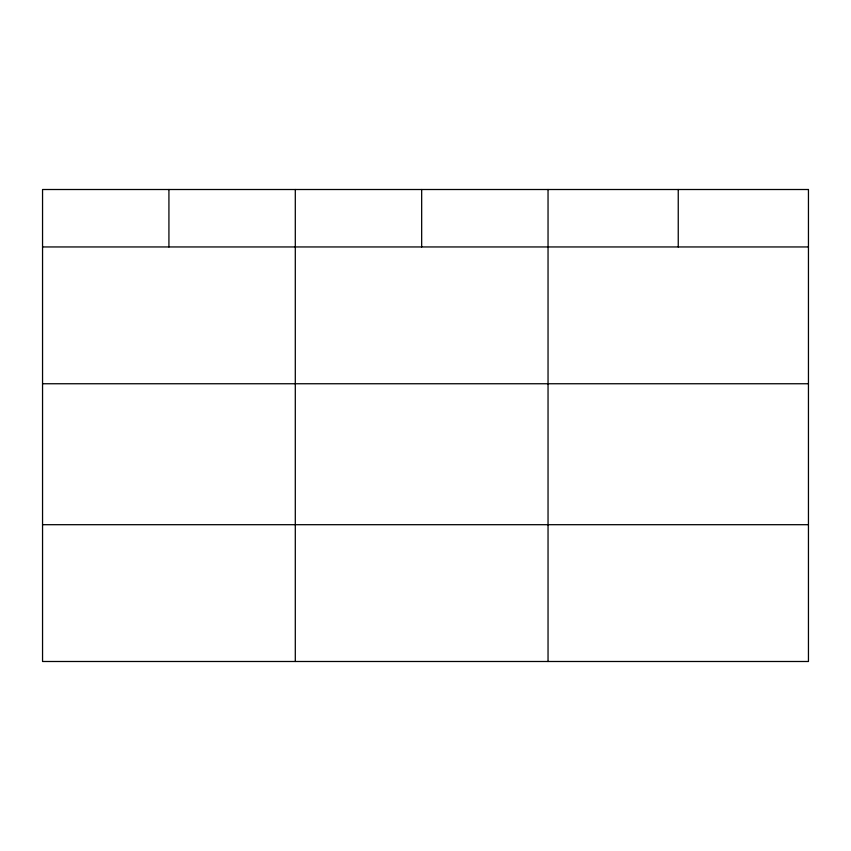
<?xml version="1.0" encoding="UTF-8"?>
<svg xmlns="http://www.w3.org/2000/svg" width="851" height="851" viewBox="0 0 851 851"><rect width="100%" height="100%" fill="white"/><g stroke="black" fill="none" stroke-linecap="round" stroke-linejoin="round"><path stroke-width="1.28" d="M42.55 246.95L808.45 246.95M42.55 383.748L808.45 383.748M42.55 524.695L808.45 524.695M678.247 189.507L678.247 246.95M548.044 189.507L548.044 661.493M421.67 189.507L421.67 246.95M295.297 189.507L295.297 661.493M168.924 189.507L168.924 246.95M808.45 189.507L42.55 189.507L42.55 661.493L808.45 661.493L808.45 189.507"/></g></svg>
